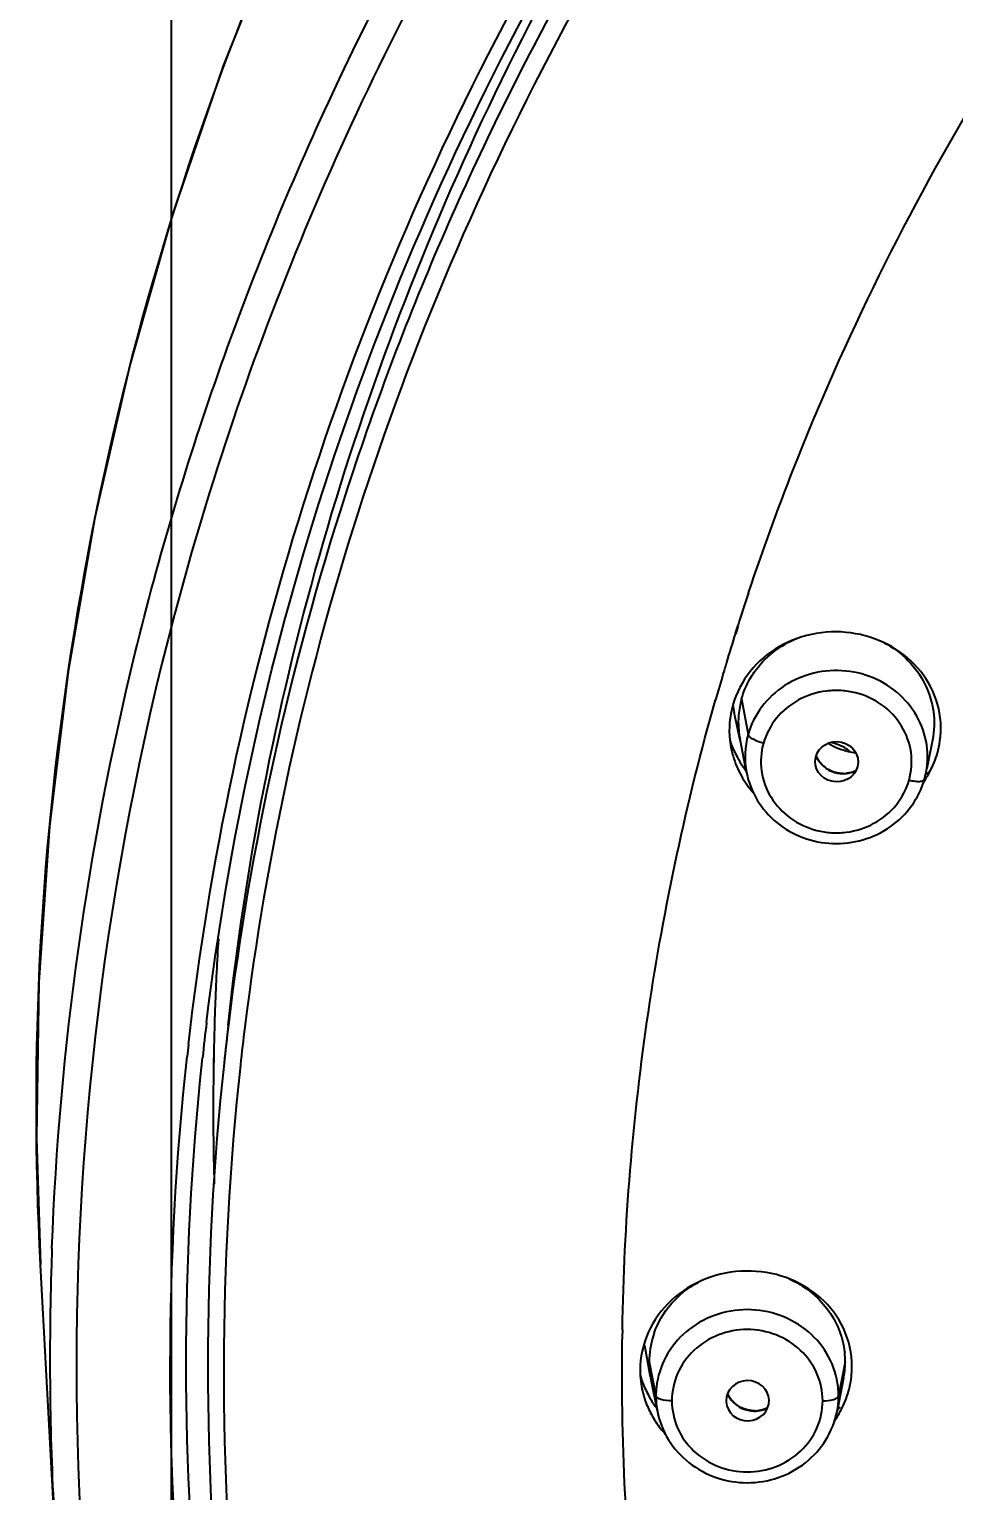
# Model space of a CAD drawing. Header units: millimetres. Extents: x 15137 to 17513, y -10160 to -6800.
# Drawn here: x 16470.56 to 16487.95, y -8266.23 to -8238.73 of the extents above; entities that cross this region are included whole.
import ezdxf

# ---------------------------------------------------------------- set-up
doc = ezdxf.new("R2010")
doc.units = ezdxf.units.MM
doc.styles.add('ARIAL', font='arial.ttf')
doc.dimstyles.get("Standard").update_dxf_attribs({"dimtxt": 15, "dimasz": 15, "dimexe": 0.18, "dimexo": 0.0625, "dimgap": 4, "dimtad": 0, "dimdec": 1, "dimdsep": 46, "dimtxsty": 'ARIAL', "dimcen": 0, "dimclrd": 5, "dimclre": 5, "dimclrt": 5, "dimadec": 0, "dimazin": 0, "dimtfac": 1, "dimtdec": 1, "dimtofl": 0, "dimtmove": 0, "dimatfit": 3, "dimfxl": 1, "dimtolj": 1, "dimtzin": 0, "dimarcsym": 0})

# ---------------------------------------------------------------- blocks, each defined once
blk = doc.blocks.new('*D72')
at = {"color": 5, "lineweight": -2, "transparency": 16777216}
for p, q in [((16473.239, -8277.12), (16473.239, -8173.164)), ((16488.239, -8173.344), (16504.502, -8173.344)), ((16578.175, -8173.344), (16561.912, -8173.344)), ((16593.175, -8277.612), (16593.175, -8173.164))]:
    blk.add_line(p, q, dxfattribs=at)
at = {"color": 5, "transparency": 16777216}
for points in [[(16488.239, -8170.844), (16488.239, -8175.844), (16473.239, -8173.344)], [(16578.175, -8170.844), (16578.175, -8175.844), (16593.175, -8173.344)]]:
    blk.add_solid(points, dxfattribs=at)
at = {"layer": 'Defpoints', "color": 0, "transparency": 16777216}
for p in [(16593.175, -8173.344), (16473.239, -8277.182), (16593.175, -8277.675)]:
    blk.add_point(p, dxfattribs=at)
at = {"color": 5, "transparency": 16777216, "insert": (16533.207, -8173.344), "char_height": 15, "attachment_point": 5, "style": 'ARIAL'}
blk.add_mtext('\\A1;%%C120', dxfattribs=at)

msp = doc.modelspace()

# ---------------------------------------------------------------- linework, layer by layer
at = {"linetype": 'Continuous'}
for p, q in [((16483.846, -8250.096), (16483.894, -8249.945)), ((16483.859, -8250.1), (16483.905, -8249.949)), ((16483.962, -8251.329), (16484.083, -8252)), ((16483.937, -8252.116), (16483.824, -8251.588)), ((16484.056, -8252.717), (16483.933, -8252.088)), ((16487.552, -8252.108), (16487.446, -8252.641)), ((16484.054, -8252.717), (16484.055, -8252.718)), ((16487.402, -8252.841), (16487.429, -8252.727)), ((16487.429, -8252.727), (16487.43, -8252.725)), ((16474.304, -8257.475), (16474.228, -8258.18)), ((16473.816, -8258.149), (16473.823, -8258.083)), ((16473.818, -8258.149), (16473.823, -8258.083)), ((16474.032, -8258.088), (16474.031, -8258.178)), ((16474.036, -8258.088), (16474.034, -8258.178)), ((16470.778, -8261.977), (16470.777, -8261.974)), ((16471.032, -8266.725), (16470.778, -8261.977)), ((16482.251, -8264.092), (16482.144, -8263.495)), ((16482.225, -8263.805), (16482.35, -8264.446)), ((16485.911, -8263.805), (16485.786, -8264.446)), ((16482.379, -8264.736), (16482.256, -8264.114)), ((16485.88, -8264.114), (16485.757, -8264.736)), ((16483.672, -8264.537), (16483.673, -8264.56)), ((16485.762, -8264.709), (16485.821, -8264.66)), ((16482.378, -8264.737), (16482.379, -8264.74)), ((16485.757, -8264.74), (16485.758, -8264.737))]:
    msp.add_line(p, q, dxfattribs=at)
msp.add_lwpolyline([(16486.801, -8219.352), (16484.779, -8221.579), (16482.877, -8223.9), (16481.099, -8226.306), (16479.449, -8228.794), (16477.932, -8231.356), (16476.552, -8233.985), (16475.31, -8236.677), (16474.212, -8239.423), (16473.259, -8242.217), (16472.454, -8245.052), (16471.799, -8247.921), (16471.295, -8250.817), (16470.943, -8253.733), (16470.745, -8256.662), (16470.701, -8259.597), (16470.777, -8261.974)], dxfattribs=at)
for centre, radius, start, end in [((16528.304, -8264.071), 46.602, 161.5642, 162.3562), ((16528.29, -8264.066), 46.588, 162.5508, 163.2604), ((16528.28, -8264.063), 46.577, 163.2604, 163.5116), ((16528.269, -8264.06), 46.566, 163.5116, 164.1584), ((16485.734, -8251.178), 1.954, 187.7797, 192.129), ((16485.532, -8251.774), 1.632, 168.4581, 179.1675), ((16485.539, -8251.775), 1.639, 164.1761, 168.4493), ((16485.528, -8251.773), 1.628, 179.1838, 183.4784), ((16485.526, -8251.773), 1.625, 183.4956, 189.8583), ((16485.465, -8251.919), 1.735, 186.3548, 192.137), ((16485.601, -8251.495), 1.957, 198.3344, 200.5282), ((16485.624, -8251.487), 1.982, 200.5292, 203.2864), ((16485.479, -8251.916), 1.75, 192.1357, 196.3896), ((16485.638, -8251.481), 1.997, 203.284, 204.2015), ((16485.55, -8251.769), 1.649, 189.8458, 191.1604), ((16485.992, -8251.882), 1.718, 344.1856, 351.9268), ((16485.504, -8251.907), 1.776, 196.4419, 209.4057), ((16485.658, -8251.472), 2.019, 204.2099, 209.9984), ((16485.669, -8251.465), 2.032, 209.9948, 215.7998), ((16485.912, -8252.421), 1.548, 350.4982, 2.9854), ((16485.897, -8251.847), 1.819, 331.8726, 337.9272), ((16485.959, -8251.872), 1.753, 337.9214, 344.1515), ((16485.545, -8251.884), 1.823, 209.4037, 215.4361), ((16485.67, -8251.464), 2.033, 215.8029, 217.1346), ((16485.878, -8252.181), 0.554, 268.934, 275.8242), ((16485.868, -8251.831), 1.853, 325.0186, 331.8759), ((16486.039, -8250.927), 2.295, 307.0672, 309.9132), ((16485.913, -8252.421), 1.547, 348.6987, 349.6098), ((16485.911, -8252.421), 1.549, 349.6098, 350.499), ((16485.56, -8251.873), 1.842, 215.4353, 221.5597), ((16526.59, -8259.054), 52.567, 176.5007, 177.8823), ((16526.557, -8259.052), 52.534, 177.8825, 178.2723), ((16526.808, -8263.796), 53.292, 173.1272, 173.8462), ((16526.563, -8259.053), 52.539, 178.2723, 178.9477), ((16527.007, -8263.871), 53.085, 173.0773, 173.8454), ((16527.046, -8263.973), 52.825, 172.9721, 173.7473), ((16526.992, -8263.912), 53.777, 173.512, 173.7507), ((16526.566, -8259.053), 52.542, 179.0464, 179.4391), ((16526.566, -8259.053), 52.542, 179.4392, 181.5359), ((16526.518, -8263.737), 55.565, 177.8696, 178.1827), ((16526.652, -8263.74), 55.699, 178.185, 183.0715), ((16527.693, -8263.966), 45.98, 179.0461, 179.266), ((16483.87, -8263.808), 1.645, 160.7519, 177.7741), ((16483.848, -8263.805), 1.623, 177.8489, 180.0001), ((16483.852, -8263.805), 1.626, 180.0038, 186.445), ((16484.294, -8263.807), 1.617, 0.0952, 6.3906), ((16484.285, -8263.802), 1.626, 353.6021, 359.9038), ((16483.763, -8263.965), 1.71, 180.0046, 183.4624), ((16483.792, -8263.963), 1.74, 183.4704, 190.1815), ((16483.945, -8263.494), 1.973, 196.9291, 199.5598), ((16483.855, -8263.804), 1.63, 186.4474, 190.1754), ((16483.858, -8263.803), 1.633, 190.1746, 190.9645), ((16484.263, -8263.8), 1.648, 348.9838, 353.6076), ((16483.804, -8263.962), 1.751, 190.1759, 192.876), ((16483.948, -8263.493), 1.977, 199.5592, 200.2013), ((16483.952, -8263.492), 1.98, 200.202, 202.7576), ((16483.801, -8263.962), 1.748, 192.874, 199.2827), ((16483.967, -8263.485), 1.997, 202.7619, 206.5162), ((16483.985, -8263.477), 2.017, 206.515, 210.2418), ((16483.882, -8264.448), 1.532, 173.5927, 179.921), ((16484.254, -8264.448), 1.532, 0.0787, 6.3607), ((16484.256, -8263.882), 1.782, 341.2495, 347.4218), ((16483.821, -8263.954), 1.77, 199.3218, 208.5062), ((16483.989, -8263.474), 2.022, 210.2405, 213.9674), ((16483.992, -8263.472), 2.025, 213.9638, 216.5729), ((16483.893, -8264.443), 1.543, 180.1039, 190.9763), ((16484.177, -8264.189), 0.529, 204.6628, 215.1821), ((16484.185, -8264.183), 0.539, 215.2142, 223.1167), ((16484.158, -8263.839), 1.889, 325.4758, 335.1064), ((16484.243, -8264.443), 1.543, 349.0226, 359.8958), ((16484.224, -8263.871), 1.816, 335.1299, 341.2288), ((16483.861, -8263.932), 1.815, 208.5112, 218.2756), ((16484.212, -8264.169), 0.557, 270.5122, 277.5953), ((16483.885, -8263.913), 1.846, 218.2799, 222.6452)]:
    msp.add_arc(centre, radius, start, end, dxfattribs=at)
msp.add_ellipse((16485.749, -8252.514), major_axis=(0.403, -0.012), ratio=0.939544, dxfattribs=at)
msp.add_ellipse((16484.075, -8264.537), major_axis=(0.403, 0), ratio=0.938735, start_param=-3.08051, end_param=3.141593, dxfattribs=at)
for points, knots in [([(16470.777, -8261.974), (16470.564, -8257.996), (16470.997, -8249.952), (16474.202, -8238.288), (16478.885, -8229.292), (16483.703, -8222.757), (16489.224, -8216.684), (16497.308, -8210.143), (16506.567, -8205.306), (16514.472, -8202.545), (16522.655, -8200.546), (16528.993, -8199.939), (16533.207, -8199.939)], [0, 0, 0, 0, 0.121522, 0.243492, 0.366411, 0.428424, 0.490784, 0.616404, 0.743348, 0.807307, 0.871469, 1, 1, 1, 1]), ([(16470.991, -8261.672), (16471.131, -8257.909), (16471.921, -8252.257), (16474.088, -8245.011), (16476.987, -8237.969), (16481.943, -8229.707), (16488.441, -8222.535), (16494.421, -8217.583), (16500.907, -8213.172), (16509.804, -8208.805), (16521.3, -8205.597), (16533.231, -8204.516), (16545.161, -8205.605), (16556.655, -8208.822), (16565.548, -8213.196), (16572.03, -8217.612), (16578.007, -8222.568), (16584.499, -8229.745), (16589.448, -8238.01), (16592.341, -8245.055), (16594.502, -8252.302), (16595.287, -8257.955), (16595.424, -8261.718)], [0, 0, 0, 0, 0.060743, 0.091251, 0.121862, 0.183409, 0.24559, 0.276968, 0.308508, 0.371957, 0.43586, 0.500007, 0.564153, 0.628055, 0.691501, 0.72304, 0.754416, 0.816594, 0.87814, 0.90875, 0.939257, 1, 1, 1, 1]), ([(16473.56, -8257.835), (16473.951, -8254.395), (16475.41, -8247.553), (16479.526, -8237.874), (16485.436, -8229.067), (16492.936, -8221.431), (16501.775, -8215.216), (16511.656, -8210.626), (16522.248, -8207.81), (16529.555, -8207.178), (16533.207, -8207.178)], [0, 0, 0, 0, 0.121505, 0.243723, 0.366989, 0.491492, 0.617254, 0.744133, 0.87184, 1, 1, 1, 1]), ([(16473.899, -8257.418), (16474.31, -8254.013), (16475.796, -8247.245), (16479.926, -8237.68), (16485.819, -8228.982), (16493.277, -8221.444), (16502.051, -8215.31), (16511.851, -8210.781), (16522.348, -8208.004), (16529.588, -8207.381), (16533.207, -8207.381)], [0, 0, 0, 0, 0.121478, 0.243672, 0.366932, 0.491438, 0.617211, 0.744105, 0.871826, 1, 1, 1, 1]), ([(16533.207, -8207.81), (16529.615, -8207.81), (16522.43, -8208.429), (16512.01, -8211.184), (16502.282, -8215.677), (16493.571, -8221.764), (16486.164, -8229.244), (16481.271, -8236.458), (16478.243, -8242.652), (16475.831, -8249.055), (16474.719, -8254.092), (16474.309, -8257.473)], [0, 0, 0, 0, 0.128122, 0.255798, 0.382654, 0.508402, 0.632897, 0.75616, 0.817448, 0.87851, 1, 1, 1, 1]), ([(16531.116, -8208.23), (16527.636, -8208.347), (16520.697, -8209.163), (16510.68, -8212.105), (16501.362, -8216.673), (16493.039, -8222.725), (16485.971, -8230.076), (16480.383, -8238.496), (16476.455, -8247.72), (16475.022, -8254.233), (16474.618, -8257.51)], [0, 0, 0, 0, 0.128179, 0.255844, 0.38266, 0.508371, 0.632857, 0.756146, 0.878422, 1, 1, 1, 1]), ([(16502.093, -8213.463), (16497.504, -8215.994), (16488.982, -8222.199), (16479.11, -8234.384), (16472.88, -8248.597), (16470.746, -8263.867), (16472.861, -8279.139), (16479.075, -8293.36), (16488.931, -8305.555), (16497.446, -8311.769), (16502.033, -8314.305)], [0, 0, 0, 0, 0.127405, 0.252982, 0.376963, 0.500012, 0.623059, 0.747033, 0.872602, 1, 1, 1, 1]), ([(16474.304, -8257.472), (16474.625, -8254.493), (16475.78, -8248.563), (16478.987, -8240.068), (16483.587, -8232.169), (16487.489, -8227.454), (16489.621, -8225.262)], [0, 0, 0, 0, 0.24773, 0.496626, 0.747256, 1, 1, 1, 1]), ([(16484.094, -8249.333), (16484.376, -8248.486), (16485.605, -8245.124), (16487.218, -8241.903), (16488.618, -8239.61)], [0, 0, 0, 0, 0.249351, 1, 1, 1, 1]), ([(16487.693, -8252.123), (16487.725, -8251.895), (16487.695, -8251.418), (16487.362, -8250.783), (16486.807, -8250.313), (16486.11, -8250.062), (16485.361, -8250.057), (16484.654, -8250.306), (16484.088, -8250.783), (16483.86, -8251.22), (16483.796, -8251.447)], [0, 0, 0, 0, 0.120738, 0.241652, 0.365355, 0.492449, 0.621512, 0.750149, 0.876419, 1, 1, 1, 1]), ([(16484.199, -8250.83), (16484.297, -8250.688), (16484.541, -8250.431), (16484.847, -8250.255), (16485.01, -8250.19)], [0, 0, 0, 0, 0.496004, 1, 1, 1, 1]), ([(16486.644, -8250.274), (16486.808, -8250.361), (16487.11, -8250.585), (16487.434, -8251.039), (16487.599, -8251.565), (16487.587, -8251.932), (16487.552, -8252.108)], [0, 0, 0, 0, 0.255478, 0.50664, 0.75384, 1, 1, 1, 1]), ([(16483.962, -8251.329), (16484, -8251.196), (16484.073, -8251.024), (16484.172, -8250.868), (16484.199, -8250.83)], [0, 0, 0, 0, 0.748234, 1, 1, 1, 1]), ([(16487.458, -8252.341), (16487.448, -8252.15), (16487.353, -8251.766), (16487.012, -8251.279), (16486.516, -8250.934), (16485.927, -8250.773), (16485.315, -8250.814), (16484.755, -8251.051), (16484.314, -8251.458), (16484.136, -8251.815), (16484.083, -8252)], [0, 0, 0, 0, 0.121464, 0.244715, 0.370376, 0.497928, 0.625977, 0.75291, 0.877593, 1, 1, 1, 1]), ([(16487.113, -8252.859), (16487.158, -8252.691), (16487.186, -8252.331), (16486.999, -8251.82), (16486.623, -8251.418), (16486.2, -8251.223), (16485.836, -8251.167), (16485.465, -8251.178), (16485.02, -8251.319), (16484.591, -8251.669), (16484.422, -8251.996), (16484.372, -8252.165)], [0, 0, 0, 0, 0.121452, 0.243613, 0.368095, 0.495149, 0.559563, 0.624065, 0.751747, 0.877173, 1, 1, 1, 1]), ([(16481.719, -8263.201), (16481.752, -8261.202), (16482.081, -8257.2), (16482.925, -8253.275), (16483.472, -8251.348)], [0, 0, 0, 0, 0.499501, 1, 1, 1, 1]), ([(16484.372, -8252.165), (16484.311, -8252.149), (16484.225, -8252.119), (16484.133, -8252.065), (16484.1, -8252.034), (16484.091, -8252.019)], [0, 0, 0, 0, 0.593415, 0.830147, 1, 1, 1, 1]), ([(16484.372, -8252.165), (16484.327, -8252.333), (16484.299, -8252.693), (16484.486, -8253.204), (16484.862, -8253.606), (16485.284, -8253.801), (16485.649, -8253.857), (16486.02, -8253.846), (16486.465, -8253.705), (16486.894, -8253.355), (16487.063, -8253.028), (16487.113, -8252.859)], [0, 0, 0, 0, 0.121452, 0.243613, 0.368095, 0.495149, 0.559563, 0.624065, 0.751747, 0.877173, 1, 1, 1, 1]), ([(16486.111, -8252.355), (16486.065, -8252.348), (16485.883, -8252.312), (16485.707, -8252.242), (16485.587, -8252.172)], [0, 0, 0, 0, 0.25233, 1, 1, 1, 1]), ([(16486.015, -8252.336), (16485.988, -8252.312), (16485.874, -8252.223), (16485.734, -8252.171), (16485.626, -8252.153)], [0, 0, 0, 0, 0.246031, 1, 1, 1, 1]), ([(16485.61, -8252.668), (16485.583, -8252.654), (16485.48, -8252.588), (16485.399, -8252.488), (16485.362, -8252.406)], [0, 0, 0, 0, 0.257327, 1, 1, 1, 1]), ([(16484.055, -8252.718), (16484.091, -8252.9), (16484.229, -8253.254), (16484.605, -8253.684), (16485.106, -8253.97), (16485.675, -8254.083), (16486.252, -8254.013), (16486.774, -8253.764), (16487.183, -8253.364), (16487.351, -8253.021), (16487.401, -8252.843)], [0, 0, 0, 0, 0.122827, 0.247003, 0.372706, 0.499471, 0.626356, 0.75237, 0.876893, 1, 1, 1, 1]), ([(16487.113, -8252.859), (16487.147, -8252.868), (16487.212, -8252.881), (16487.3, -8252.885), (16487.364, -8252.879), (16487.398, -8252.856), (16487.401, -8252.843)], [0, 0, 0, 0, 0.352234, 0.652552, 0.868439, 1, 1, 1, 1]), ([(16531.493, -8320.6), (16527.392, -8320.489), (16521.239, -8319.722), (16513.34, -8317.528), (16505.742, -8314.591), (16496.91, -8309.567), (16489.304, -8302.901), (16484.189, -8296.776), (16479.789, -8290.222), (16475.648, -8281.264), (16473.108, -8269.763), (16473.112, -8261.917), (16473.535, -8258.058)], [0, 0, 0, 0, 0.128621, 0.192791, 0.256745, 0.383633, 0.509158, 0.571464, 0.633428, 0.756283, 0.878292, 1, 1, 1, 1]), ([(16530.083, -8320.168), (16526.073, -8319.969), (16520.07, -8319.093), (16512.382, -8316.802), (16505.001, -8313.8), (16496.437, -8308.756), (16489.077, -8302.147), (16484.132, -8296.106), (16479.879, -8289.657), (16475.878, -8280.868), (16473.419, -8269.607), (16473.414, -8261.928), (16473.816, -8258.149)], [0, 0, 0, 0, 0.128635, 0.19279, 0.256725, 0.383569, 0.509059, 0.571354, 0.633313, 0.75619, 0.878242, 1, 1, 1, 1]), ([(16474.227, -8258.183), (16473.821, -8261.955), (16473.821, -8269.622), (16476.281, -8280.866), (16481.092, -8291.405), (16488.051, -8300.796), (16496.862, -8308.657), (16507.161, -8314.669), (16518.518, -8318.591), (16526.49, -8319.707), (16530.492, -8319.881)], [0, 0, 0, 0, 0.121821, 0.243933, 0.366866, 0.491007, 0.616541, 0.743419, 0.871379, 1, 1, 1, 1]), ([(16474.536, -8258.22), (16474.124, -8261.975), (16474.112, -8269.607), (16476.545, -8280.804), (16481.324, -8291.302), (16488.244, -8300.658), (16497.013, -8308.492), (16507.268, -8314.484), (16518.578, -8318.393), (16526.519, -8319.506), (16530.505, -8319.679)], [0, 0, 0, 0, 0.121789, 0.243869, 0.366776, 0.490906, 0.616444, 0.743343, 0.871338, 1, 1, 1, 1]), ([(16486.037, -8263.893), (16486.037, -8263.652), (16485.93, -8263.16), (16485.473, -8262.559), (16484.81, -8262.175), (16484.042, -8262.051), (16483.274, -8262.199), (16482.613, -8262.607), (16482.161, -8263.224), (16482.053, -8263.722), (16482.053, -8263.966)], [0, 0, 0, 0, 0.121316, 0.243487, 0.368637, 0.496694, 0.625698, 0.753152, 0.877678, 1, 1, 1, 1]), ([(16482.317, -8263.265), (16482.387, -8263.065), (16482.609, -8262.686), (16482.952, -8262.414), (16483.142, -8262.31)], [0, 0, 0, 0, 0.49508, 1, 1, 1, 1]), ([(16484.855, -8262.242), (16484.996, -8262.305), (16485.261, -8262.464), (16485.584, -8262.792), (16485.81, -8263.187), (16485.884, -8263.48), (16485.901, -8263.627)], [0, 0, 0, 0, 0.255215, 0.506789, 0.754519, 1, 1, 1, 1]), ([(16485.777, -8264.278), (16485.755, -8264.081), (16485.631, -8263.688), (16485.239, -8263.209), (16484.694, -8262.896), (16484.069, -8262.787), (16483.443, -8262.895), (16482.898, -8263.209), (16482.506, -8263.687), (16482.382, -8264.08), (16482.36, -8264.277)], [0, 0, 0, 0, 0.121864, 0.245691, 0.37202, 0.49999, 0.627962, 0.754295, 0.878127, 1, 1, 1, 1]), ([(16485.487, -8264.537), (16485.485, -8264.363), (16485.412, -8264.006), (16485.092, -8263.561), (16484.621, -8263.266), (16484.068, -8263.163), (16483.516, -8263.266), (16483.045, -8263.561), (16482.724, -8264.006), (16482.652, -8264.362), (16482.649, -8264.537)], [0, 0, 0, 0, 0.121765, 0.245457, 0.371796, 0.499999, 0.628202, 0.754543, 0.878235, 1, 1, 1, 1]), ([(16483.229, -8275.694), (16482.702, -8273.687), (16481.917, -8269.602), (16481.69, -8265.448), (16481.716, -8263.377)], [0, 0, 0, 0, 0.500431, 1, 1, 1, 1]), ([(16482.65, -8264.537), (16482.581, -8264.537), (16482.485, -8264.528), (16482.385, -8264.49), (16482.353, -8264.46), (16482.35, -8264.446)], [0, 0, 0, 0, 0.637685, 0.860779, 1, 1, 1, 1]), ([(16482.649, -8264.537), (16482.652, -8264.712), (16482.724, -8265.068), (16483.044, -8265.513), (16483.515, -8265.808), (16484.068, -8265.911), (16484.621, -8265.808), (16485.092, -8265.513), (16485.412, -8265.068), (16485.485, -8264.712), (16485.487, -8264.537)], [0, 0, 0, 0, 0.121765, 0.245457, 0.371796, 0.499999, 0.628202, 0.754543, 0.878235, 1, 1, 1, 1]), ([(16483.949, -8264.662), (16483.923, -8264.649), (16483.825, -8264.59), (16483.745, -8264.501), (16483.706, -8264.426)], [0, 0, 0, 0, 0.25755, 1, 1, 1, 1]), ([(16484.194, -8264.731), (16484.216, -8264.731), (16484.305, -8264.727), (16484.393, -8264.702), (16484.451, -8264.672)], [0, 0, 0, 0, 0.253595, 1, 1, 1, 1]), ([(16485.487, -8264.537), (16485.556, -8264.537), (16485.651, -8264.528), (16485.751, -8264.49), (16485.783, -8264.46), (16485.786, -8264.446)], [0, 0, 0, 0, 0.637685, 0.86078, 1, 1, 1, 1]), ([(16482.379, -8264.74), (16482.416, -8264.927), (16482.56, -8265.292), (16482.954, -8265.73), (16483.477, -8266.014), (16484.068, -8266.112), (16484.659, -8266.014), (16485.182, -8265.73), (16485.576, -8265.292), (16485.72, -8264.927), (16485.757, -8264.74)], [0, 0, 0, 0, 0.122971, 0.247256, 0.373119, 0.500005, 0.62689, 0.75275, 0.877032, 1, 1, 1, 1])]:
    msp.add_open_spline(points, degree=3, knots=knots, dxfattribs=at)
for points in [[(16483.796, -8251.447), (16483.735, -8251.661), (16483.716, -8251.89), (16483.74, -8252.111)], [(16484.083, -8252), (16484.018, -8252.23), (16484.008, -8252.483), (16484.054, -8252.717)], [(16484.091, -8252.019), (16484.087, -8252.013), (16484.084, -8252.007), (16484.083, -8252)], [(16485.362, -8252.407), (16485.387, -8252.466), (16485.424, -8252.521), (16485.468, -8252.567)], [(16485.468, -8252.567), (16485.52, -8252.621), (16485.585, -8252.665), (16485.654, -8252.694)], [(16485.868, -8252.735), (16485.779, -8252.733), (16485.689, -8252.71), (16485.61, -8252.668)], [(16485.654, -8252.694), (16485.723, -8252.723), (16485.799, -8252.739), (16485.874, -8252.739)], [(16485.874, -8252.739), (16485.954, -8252.739), (16486.036, -8252.72), (16486.108, -8252.685)], [(16486.109, -8252.684), (16486.054, -8252.71), (16485.995, -8252.726), (16485.934, -8252.732)], [(16485.996, -8264.271), (16486.023, -8264.147), (16486.037, -8264.02), (16486.037, -8263.893)], [(16483.792, -8264.552), (16483.843, -8264.606), (16483.906, -8264.651), (16483.974, -8264.682)], [(16484.217, -8264.725), (16484.125, -8264.726), (16484.031, -8264.704), (16483.949, -8264.662)], [(16484.452, -8264.67), (16484.4, -8264.696), (16484.343, -8264.713), (16484.286, -8264.72)], [(16483.974, -8264.682), (16484.043, -8264.712), (16484.119, -8264.729), (16484.194, -8264.731)]]:
    msp.add_open_spline(points, degree=3, dxfattribs=at)

# ---------------------------------------------------------------- dimensions: what is measured, and where the dimension line sits
dim = msp.add_linear_dim(base=(16593.175, -8173.344), p1=(16473.239, -8277.182), p2=(16593.175, -8277.675), dimstyle='Standard', override={"dimdec": 0, "dimpost": '%%C<>', "dimtfillclr": 7})
dim.commit()
dim.dimension.update_dxf_attribs({"geometry": '*D72', "text_midpoint": (16533.207, -8173.344)})

doc.saveas('drawing.dxf')
